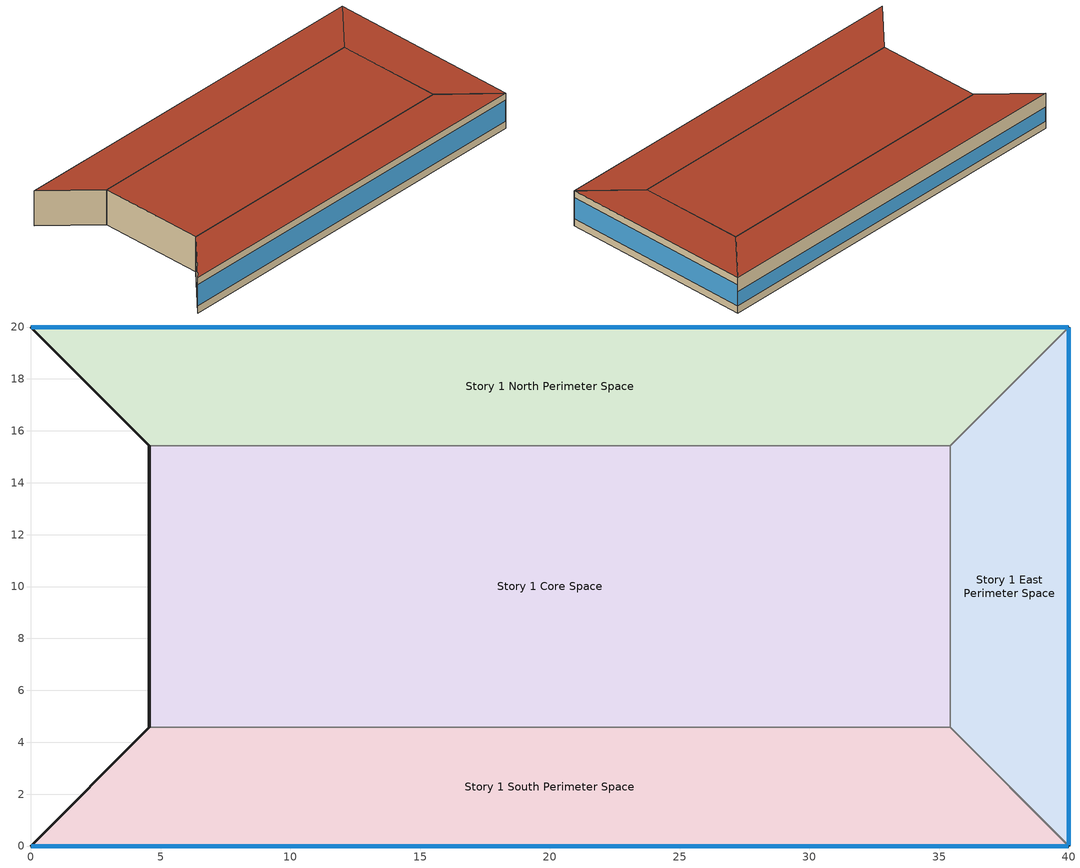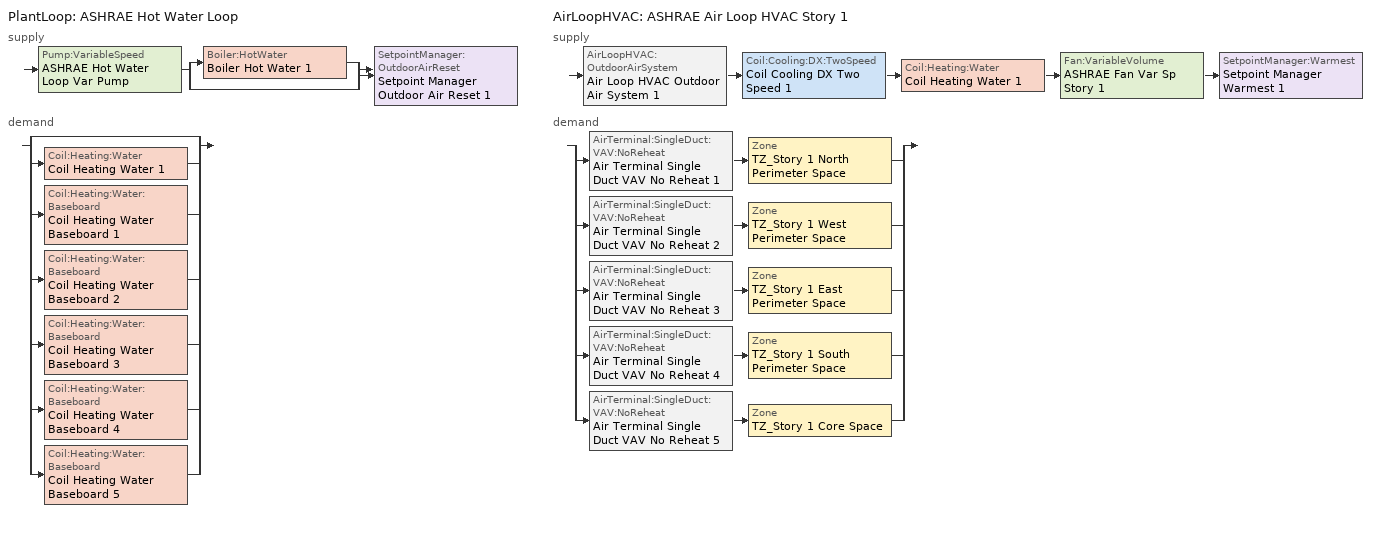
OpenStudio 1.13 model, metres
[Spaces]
Story 1 North Perimeter Space
 floor ground: 40,20 35.43,15.43 4.57,15.43 0,20 z0
 wall outside: 40,20 0,20 4.57,15.43 z0:3.8
 wall to Story 1 East Perimeter Space: 35.43,15.43 40,20 z0:3.8
 wall to Story 1 Core Space: 4.57,15.43 35.43,15.43 z0:3.8
 window: 39.97,20 0.03,20 z0.76:2.28
 roof outside: 35.43,15.43 40,20 0,20 4.57,15.43 z3.8
Story 1 East Perimeter Space
 floor ground: 40,20 40,0 35.43,4.57 35.43,15.43 z0
 wall outside: 40,0 40,20 z0:3.8
 wall to Story 1 South Perimeter Space: 35.43,4.57 40,0 z0:3.8
 wall to Story 1 Core Space: 35.43,15.43 35.43,4.57 z0:3.8
 window: 40,0.03 40,19.97 z0.76:3.05
 roof outside: 40,0 40,20 35.43,15.43 35.43,4.57 z3.8
Story 1 South Perimeter Space
 floor ground: 35.43,4.57 40,0 0,0 4.57,4.57 z0
 wall outside: 4.57,4.57 0,0 40,0 z0:3.8
 wall to Story 1 Core Space: 35.43,4.57 4.57,4.57 z0:3.8
 window: 0.03,0 39.97,0 z0.76:3.04
 roof outside: 40,0 35.43,4.57 4.57,4.57 0,0 z3.8
Story 1 Core Space
 floor ground: 35.43,15.43 35.43,4.57 4.57,4.57 4.57,15.43 z0
 wall outside: 4.57,15.43 4.57,4.57 z0:3.8
 roof outside: 35.43,4.57 35.43,15.43 4.57,15.43 4.57,4.57 z3.8
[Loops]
PlantLoop 'ASHRAE Hot Water Loop'
 supply: Pump:VariableSpeed 'ASHRAE Hot Water Loop Var Pump' > split
  | Boiler:HotWater 'Boiler Hot Water 1'
  | bypass
  join > SetpointManager:OutdoorAirReset 'Setpoint Manager Outdoor Air Reset 1'
 demand: split
  | bypass
  | Coil:Heating:Water 'Coil Heating Water 1'
  | Coil:Heating:Water:Baseboard 'Coil Heating Water Baseboard 1'
  | Coil:Heating:Water:Baseboard 'Coil Heating Water Baseboard 2'
  | Coil:Heating:Water:Baseboard 'Coil Heating Water Baseboard 3'
  | Coil:Heating:Water:Baseboard 'Coil Heating Water Baseboard 4'
  | Coil:Heating:Water:Baseboard 'Coil Heating Water Baseboard 5'
AirLoopHVAC 'ASHRAE Air Loop HVAC Story 1'
 supply: AirLoopHVAC:OutdoorAirSystem 'Air Loop HVAC Outdoor Air System 1' > Coil:Cooling:DX:TwoSpeed 'Coil Cooling DX Two Speed 1' > Coil:Heating:Water 'Coil Heating Water 1' > Fan:VariableVolume 'ASHRAE Fan Var Sp Story 1' > SetpointManager:Warmest 'Setpoint Manager Warmest 1'
 demand: split
  | AirTerminal:SingleDuct:VAV:NoReheat 'Air Terminal Single Duct VAV No Reheat 1' > Zone 'TZ_Story 1 North Perimeter Space'
  | AirTerminal:SingleDuct:VAV:NoReheat 'Air Terminal Single Duct VAV No Reheat 2' > Zone 'TZ_Story 1 West Perimeter Space'
  | AirTerminal:SingleDuct:VAV:NoReheat 'Air Terminal Single Duct VAV No Reheat 3' > Zone 'TZ_Story 1 East Perimeter Space'
  | AirTerminal:SingleDuct:VAV:NoReheat 'Air Terminal Single Duct VAV No Reheat 4' > Zone 'TZ_Story 1 South Perimeter Space'
  | AirTerminal:SingleDuct:VAV:NoReheat 'Air Terminal Single Duct VAV No Reheat 5' > Zone 'TZ_Story 1 Core Space'
[Building]
Building 1: Space Type=DOE Ref 1980-2004 - Office - OpenOffice; Default Construction Set=DOE Ref 1980-2004 - CZ3c - Office
[Site]
Site 1
[ClimateZones]
Climate Zone Institution Name 1=ASHRAE; Climate Zone Document Name 1=ANSI/ASHRAE Standard 169; Climate Zone Document Year 1=2006; Climate Zone Institution Name 2=CEC; Climate Zone Document Name 2=California Climate Zone Descriptions; Climate Zone Document Year 2=1995
[DefaultConstructionSet]
DOE Ref 1980-2004 - CZ3c - Office: Default Exterior Surface Constructions=Default Surface Constructions 22; Default Interior Surface Constructions=Default Surface Constructions 23; Default Ground Contact Surface Constructions=Default Surface Constructions 24; Default Exterior SubSurface Constructions=Default Sub Surface Constructions 15; Default Interior SubSurface Constructions=Default Sub Surface Constructions 16; Interior Partition Construction=Interior Partition
[DefaultSurfaceConstructions]
Name | Floor Construction | Wall Construction | Roof Ceiling Construction
Default Surface Constructions 22 | ExtSlabCarpet 4in ClimateZone 1-8 | CBECS 1980-2004 ExtWall Mass ClimateZone 3c | CBECS 1980-2004 ExtRoof IEAD ClimateZone 3c
Default Surface Constructions 23 | Interior Floor | Interior Wall | Interior Ceiling
Default Surface Constructions 24 | ExtSlabCarpet 4in ClimateZone 1-8 | ExtSlabCarpet 4in ClimateZone 1-8 | ExtSlabCarpet 4in ClimateZone 1-8
[Construction]
ExtSlabCarpet 4in ClimateZone 1-8: MAT-CC05 4 HW CONCRETE, CP02 CARPET PAD
Interior Floor: F16 Acoustic tile, F05 Ceiling air space resistance, M11 100mm lightweight concrete
Interior Wall: G01a 19mm gypsum board, F04 Wall air space resistance, G01a 19mm gypsum board
Interior Ceiling: M11 100mm lightweight concrete, F05 Ceiling air space resistance, F16 Acoustic tile
Exterior Door: F08 Metal surface, I01 25mm insulation board
Interior Window: Clear 3mm
Interior Door; Interior Partition: G05 25mm wood
CBECS 1980-2004 ExtWall Mass ClimateZone 3c: 1IN Stucco, 8IN CONCRETE HW RefBldg, 1/2IN Gypsum
CBECS 1980-2004 ExtRoof IEAD ClimateZone 3c: Roof Membrane, IEAD NonRes Roof Insulation-2.00, Metal Decking
CBECS 1980-2004 ExtWindow ClimateZone alt-lrgoff hosp 1-8: Fixed Window 5.84/0.25/0.11
[Material] Thermal Absorptance=0.9
Name | Roughness | Thickness {m} | Conductivity {W/m-K} | Density {kg/m3} | Specific Heat {J/kg-K} | Solar Absorptance | Visible Absorptance
MAT-CC05 4 HW CONCRETE | Rough | 0.1016 | 1.311 | 2240 | 836.8 | 0.85 | 0.85
1IN Stucco | Smooth | 0.0253 | 0.6918 | 1858 | 837 | 0.92 | 0.92
1/2IN Gypsum | Smooth | 0.0127 | 0.16 | 784.9 | 830 | 0.4 | 0.4
Roof Membrane | VeryRough | 0.0095 | 0.16 | 1121.29 | 1460 | 0.7 | 0.7
Metal Decking | MediumSmooth | 0.0015 | 45.006 | 7680 | 418.4 | 0.6 | 0.6
F16 Acoustic tile | MediumSmooth | 0.0191 | 0.06 | 368 | 590 | 0.3 | 0.3
M11 100mm lightweight concrete | MediumRough | 0.1016 | 0.53 | 1280 | 840 | 0.5 | 0.5
G01a 19mm gypsum board | MediumSmooth | 0.019 | 0.16 | 800 | 1090 | 0.4 | 0.4
F08 Metal surface | Smooth | 0.0008 | 45.28 | 7824 | 500 | 0.7 | 0.7
I01 25mm insulation board | MediumRough | 0.0254 | 0.03 | 43 | 1210 | 0.6 | 0.6
G05 25mm wood | MediumSmooth | 0.0254 | 0.15 | 608 | 1630 | 0.5 | 0.5
8IN CONCRETE HW RefBldg | Rough | 0.2032 | 1.311 | 2240 | 836.8 | 0.7 | 0.7
IEAD NonRes Roof Insulation-2.00 | MediumRough | 0.0857484 | 0.049 | 265 | 836.8 | 0.7 | 0.7
[Material:NoMass]
CP02 CARPET PAD: Roughness=Smooth; Thermal Resistance {m2-K/W}=0.1; Thermal Absorptance=0.9; Solar Absorptance=0.8; Visible Absorptance=0.8
[Material:AirGap]
Name | Thermal Resistance {m2-K/W}
F05 Ceiling air space resistance | 0.18
F04 Wall air space resistance | 0.15
[DefaultSubSurfaceConstructions]
Name | Fixed Window Construction | Operable Window Construction | Door Construction | Tubular Daylight Dome Construction | Tubular Daylight Diffuser Construction
Default Sub Surface Constructions 15 | CBECS 1980-2004 ExtWindow ClimateZone alt-lrgoff hosp 1-8 | CBECS 1980-2004 ExtWindow ClimateZone alt-lrgoff hosp 1-8 | Exterior Door | Interior Window | Interior Window
Default Sub Surface Constructions 16 | Interior Window | Interior Window | Interior Door
[WindowMaterial:Glazing]
Clear 3mm: Optical Data Type=SpectralAverage; Thickness {m}=0.003; Solar Transmittance at Normal Incidence=0.837; Front Side Solar Reflectance at Normal Incidence=0.075; Back Side Solar Reflectance at Normal Incidence=0; Visible Transmittance at Normal Incidence=0.898; Front Side Visible Reflectance at Normal Incidence=0.081; Back Side Visible Reflectance at Normal Incidence=0; Infrared Transmittance at Normal Incidence=0; Front Side Infrared Hemispherical Emissivity=0.84; Back Side Infrared Hemispherical Emissivity=0.84; Conductivity {W/m-K}=0.9; Dirt Correction Factor for Solar and Visible Transmittance=1; Solar Diffusing=No
[WindowMaterial:Blind]
Window Material Blind 1: Slat Width {m}=0.025; Slat Separation {m}=0.01875; Front Side Slat Beam Solar Reflectance=0.5; Back Side Slat Beam Solar Reflectance=0.5; Front Side Slat Diffuse Solar Reflectance=0.5; Back Side Slat Diffuse Solar Reflectance=0.5; Slat Beam Visible Transmittance=0
[WindowMaterial:SimpleGlazingSystem]
Fixed Window 5.84/0.25/0.11: U-Factor {W/m2-K}=5.84; Solar Heat Gain Coefficient=0.25; Visible Transmittance=0.11
[SpaceType] Standards Building Type=Office
Name | Default Schedule Set | Design Specification Outdoor Air Object | Standards Space Type
DOE Ref 1980-2004 - Office - OpenOffice | DOE Ref 1980-2004 - Office - OpenOffice Schedule Set | DOE Ref 1980-2004 - Office - OpenOffice Ventilation | OpenOffice
DOE Ref 1980-2004 - Office - Storage | DOE Ref 1980-2004 - Office - Storage Schedule Set | DOE Ref 1980-2004 - Office - Storage Ventilation | Storage
[DefaultScheduleSet] Lighting Schedule=Office Bldg Light; Infiltration Schedule=Office Infil Quarter On
Name | Number of People Schedule | People Activity Level Schedule | Electric Equipment Schedule
DOE Ref 1980-2004 - Office - OpenOffice Schedule Set | Office Work Occ | Office Activity | Office Bldg Equip
DOE Ref 1980-2004 - Office - Storage Schedule Set
[Lights:Definition] Design Level Calculation Method=Watts/Area
Name | Watts per Space Floor Area {W/m2}
DOE Ref 1980-2004 - Office - OpenOffice Lights Definition | 18.6216
DOE Ref 1980-2004 - Office - Storage Lights Definition | 13.6702
[Lights]
Name | Lights Definition | Space or SpaceType
DOE Ref 1980-2004 - Office - OpenOffice Lights | DOE Ref 1980-2004 - Office - OpenOffice Lights Definition | DOE Ref 1980-2004 - Office - OpenOffice
DOE Ref 1980-2004 - Office - Storage Lights | DOE Ref 1980-2004 - Office - Storage Lights Definition | DOE Ref 1980-2004 - Office - Storage
[DesignSpecification:OutdoorAir] Outdoor Air Method=Sum
Name | Outdoor Air Flow per Person {m3/s-person} | Outdoor Air Flow per Floor Area {m3/s-m2}
DOE Ref 1980-2004 - Office - OpenOffice Ventilation | 0.00943895
DOE Ref 1980-2004 - Office - Storage Ventilation |  | 0.000254
[People:Definition]
DOE Ref 1980-2004 - Office - OpenOffice People Definition: Number of People Calculation Method=People/Area; People per Space Floor Area {person/m2}=0.0565105; Fraction Radiant=0.3
[People]
DOE Ref 1980-2004 - Office - OpenOffice People: People Definition=DOE Ref 1980-2004 - Office - OpenOffice People Definition; Space or SpaceType=DOE Ref 1980-2004 - Office - OpenOffice
[SpaceInfiltration:DesignFlowRate] Design Flow Rate Calculation Method=Flow/ExteriorArea; Flow per Exterior Surface Area {m3/s-m2}=0.00113386
Name | Space or SpaceType
DOE Ref 1980-2004 - Office - OpenOffice Infiltration | DOE Ref 1980-2004 - Office - OpenOffice
DOE Ref 1980-2004 - Office - Storage Infiltration | DOE Ref 1980-2004 - Office - Storage
[ElectricEquipment:Definition]
DOE Ref 1980-2004 - Office - OpenOffice Electric Equipment Definition: Design Level Calculation Method=Watts/Area; Watts per Space Floor Area {W/m2}=10.3334
[ElectricEquipment]
DOE Ref 1980-2004 - Office - OpenOffice Electric Equipment: Electric Equipment Definition=DOE Ref 1980-2004 - Office - OpenOffice Electric Equipment Definition; Space or SpaceType=DOE Ref 1980-2004 - Office - OpenOffice
[ThermostatSetpoint:DualSetpoint] Heating Setpoint Temperature Schedule=Large Office HtgSetp; Cooling Setpoint Temperature Schedule=Large Office ClgSetp
Thermostat Setpoint Dual Setpoint 1; Thermostat Setpoint Dual Setpoint 2; Thermostat Setpoint Dual Setpoint 3; Thermostat Setpoint Dual Setpoint 4; Thermostat Setpoint Dual Setpoint 5
[ShadingControl]
Shading Control 1: Shading Type=InteriorBlind; Shading Device Material=Window Material Blind 1
[BuildingStory]
Story 1: Nominal Z Coordinate {m}=0; Nominal Floor to Floor Height {m}=3.8
[Space] Building Story=Story 1
Name | Thermal Zone | Space Type
Story 1 North Perimeter Space | TZ_Story 1 North Perimeter Space
Story 1 East Perimeter Space | TZ_Story 1 East Perimeter Space
Story 1 South Perimeter Space | TZ_Story 1 South Perimeter Space
Story 1 Core Space | TZ_Story 1 Core Space | DOE Ref 1980-2004 - Office - Storage
[ThermalZone] Use Ideal Air Loads=No
Name | Thermostat
TZ_Story 1 East Perimeter Space | Thermostat Setpoint Dual Setpoint 4
TZ_Story 1 Core Space | Thermostat Setpoint Dual Setpoint 1
TZ_Story 1 South Perimeter Space | Thermostat Setpoint Dual Setpoint 3
TZ_Story 1 North Perimeter Space | Thermostat Setpoint Dual Setpoint 5
TZ_Story 1 West Perimeter Space | Thermostat Setpoint Dual Setpoint 2
[Sizing:Zone] Zone Cooling Design Supply Air Temperature Input Method=SupplyAirTemperature; Zone Cooling Design Supply Air Temperature {C}=14; Zone Cooling Design Supply Air Temperature Difference {deltaC}=11.11; Zone Heating Design Supply Air Temperature Input Method=SupplyAirTemperature; Zone Heating Design Supply Air Temperature {C}=40; Zone Heating Design Supply Air Temperature Difference {deltaC}=11.11; Zone Cooling Design Supply Air Humidity Ratio {kg-H2O/kg-air}=0.0085; Zone Heating Design Supply Air Humidity Ratio {kg-H2O/kg-air}=0.008; Cooling Design Air Flow Method=DesignDay; Heating Design Air Flow Method=DesignDay; Account for Dedicated Outdoor Air System=No; Dedicated Outdoor Air System Control Strategy=NeutralSupplyAir; Dedicated Outdoor Air Low Setpoint Temperature for Design {C}=autosize; Dedicated Outdoor Air High Setpoint Temperature for Design {C}=autosize
TZ_Story 1 East Perimeter Space; TZ_Story 1 Core Space; TZ_Story 1 South Perimeter Space; TZ_Story 1 North Perimeter Space; TZ_Story 1 West Perimeter Space
[Zone equipment]
TZ_Story 1 East Perimeter Space: Air Terminal Single Duct VAV No Reheat 3, Zone HVAC Baseboard Convective Water 4
TZ_Story 1 Core Space: Air Terminal Single Duct VAV No Reheat 5, Zone HVAC Baseboard Convective Water 1
TZ_Story 1 South Perimeter Space: Air Terminal Single Duct VAV No Reheat 4, Zone HVAC Baseboard Convective Water 3
TZ_Story 1 North Perimeter Space: Air Terminal Single Duct VAV No Reheat 1, Zone HVAC Baseboard Convective Water 5
TZ_Story 1 West Perimeter Space: Air Terminal Single Duct VAV No Reheat 2, Zone HVAC Baseboard Convective Water 2
[PlantLoop]
ASHRAE Hot Water Loop: Fluid Type=Water; Maximum Loop Temperature {C}=100; Minimum Loop Temperature {C}=10; Plant Loop Volume {m3}=Autocalculate; Load Distribution Scheme=Optimal
[Sizing:Plant]
ASHRAE Hot Water Loop: Loop Type=Heating; Design Loop Exit Temperature {C}=82; Loop Design Temperature Difference {deltaC}=11; Sizing Option=NonCoincident; Zone Timesteps in Averaging Window=1; Coincident Sizing Factor Mode=None
[Pump:VariableSpeed]
ASHRAE Hot Water Loop Var Pump: Rated Pump Head {Pa}=209234; Motor Efficiency=0.9; Coefficient 1 of the Part Load Performance Curve=0; Coefficient 2 of the Part Load Performance Curve=0.0216; Coefficient 3 of the Part Load Performance Curve=-0.0325; Coefficient 4 of the Part Load Performance Curve=1.0095; Pump Control Type=Intermittent
[Boiler:HotWater]
Boiler Hot Water 1: Nominal Thermal Efficiency=0.82; Water Outlet Upper Temperature Limit {C}=99; Boiler Flow Mode=ConstantFlow; Parasitic Electric Load {W}=0; Sizing Factor=1
[SetpointManager:OutdoorAirReset]
Setpoint Manager Outdoor Air Reset 1: Control Variable=Temperature; Setpoint at Outdoor Low Temperature {C}=82.2; Outdoor Low Temperature {C}=-6.6; Setpoint at Outdoor High Temperature {C}=65.5; Outdoor High Temperature {C}=10
[AirLoopHVAC]
ASHRAE Air Loop HVAC Story 1: Availability Schedule=AEDG Office HVAC Availability Schedule 1; Availability Manager=Availability Manager Night Cycle 1; Design Supply Air Flow Rate {m3/s}=AutoSize
[Sizing:System]
ASHRAE Air Loop HVAC Story 1: Type of Load to Size On=Sensible; Design Outdoor Air Flow Rate {m3/s}=Autosize; Minimum System Air Flow Ratio=0.3; Preheat Design Temperature {C}=7; Preheat Design Humidity Ratio {kg-H2O/kg-Air}=0.008; Precool Design Temperature {C}=12.8; Precool Design Humidity Ratio {kg-H2O/kg-Air}=0.008; Central Cooling Design Supply Air Temperature {C}=12.8; Central Heating Design Supply Air Temperature {C}=36; Sizing Option=NonCoincident; 100% Outdoor Air in Cooling=No; 100% Outdoor Air in Heating=No; Central Cooling Design Supply Air Humidity Ratio {kg-H2O/kg-Air}=0.0085; Central Heating Design Supply Air Humidity Ratio {kg-H2O/kg-Air}=0.008; Cooling Design Air Flow Method=DesignDay; Cooling Design Air Flow Rate {m3/s}=0; Heating Design Air Flow Method=DesignDay; Heating Design Air Flow Rate {m3/s}=0; System Outdoor Air Method=VentilationRateProcedure; Zone Maximum Outdoor Air Fraction=1; Cooling Supply Air Flow Rate Per Floor Area {m3/s-m2}=0.00996765; Cooling Fraction of Autosized Cooling Supply Air Flow Rate=1; Cooling Supply Air Flow Rate Per Unit Cooling Capacity {m3/s-W}=3.94755e-05; Heating Supply Air Flow Rate Per Floor Area {m3/s-m2}=0.00996765; Heating Fraction of Autosized Heating Supply Air Flow Rate=1; Heating Fraction of Autosized Cooling Supply Air Flow Rate=1; Heating Supply Air Flow Rate Per Unit Heating Capacity {m3/s-W}=3.15882e-05; Cooling Design Capacity Method=CoolingDesignCapacity; Cooling Design Capacity {W}=autosize; Cooling Design Capacity Per Floor Area {W/m2}=234.7; Fraction of Autosized Cooling Design Capacity=1; Heating Design Capacity Method=HeatingDesignCapacity; Heating Design Capacity {W}=autosize; Heating Design Capacity Per Floor Area {W/m2}=157; Fraction of Autosized Heating Design Capacity=1; Central Cooling Capacity Control Method=OnOff
[Fan:VariableVolume]
ASHRAE Fan Var Sp Story 1: Availability Schedule=Always On Discrete; Fan Efficiency=0.69; Pressure Rise {Pa}=1125; Maximum Flow Rate {m3/s}=Autosize; Fan Power Minimum Flow Rate Input Method=Fraction; Fan Power Minimum Flow Fraction=0.3; Fan Power Minimum Air Flow Rate {m3/s}=0; Motor Efficiency=0.9; Motor In Airstream Fraction=1; Fan Power Coefficient 1=0.0013; Fan Power Coefficient 2=0.147; Fan Power Coefficient 3=0.9506; Fan Power Coefficient 4=-0.0998; Fan Power Coefficient 5=0
[Coil:Heating:Water]
Coil Heating Water 1: Availability Schedule=Always On Discrete
[Coil:Cooling:DX:TwoSpeed]
Coil Cooling DX Two Speed 1: Availability Schedule=Always On Discrete; Rated High Speed Total Cooling Capacity {W}=Autosize; Rated High Speed Sensible Heat Ratio=Autosize; Rated High Speed COP {W/W}=4; Rated High Speed Air Flow Rate {m3/s}=Autosize; Total Cooling Capacity Function of Temperature Curve=Curve Biquadratic 1; Total Cooling Capacity Function of Flow Fraction Curve=Curve Quadratic 1; Energy Input Ratio Function of Temperature Curve=Curve Biquadratic 2; Energy Input Ratio Function of Flow Fraction Curve=Curve Quadratic 2; Part Load Fraction Correlation Curve=Curve Quadratic 3; Rated Low Speed Total Cooling Capacity {W}=Autosize; Rated Low Speed Sensible Heat Ratio=Autosize; Rated Low Speed COP {W/W}=4; Low Speed Total Cooling Capacity Function of Temperature Curve=Curve Biquadratic 1; Low Speed Energy Input Ratio Function of Temperature Curve=Curve Biquadratic 2; Condenser Type=AirCooled; High Speed Evaporative Condenser Effectiveness=0; High Speed Evaporative Condenser Air Flow Rate {m3/s}=Autosize; High Speed Evaporative Condenser Pump Rated Power Consumption {W}=Autosize; Low Speed Evaporative Condenser Effectiveness=0; Low Speed Evaporative Condenser Air Flow Rate {m3/s}=Autosize; Low Speed Evaporative Condenser Pump Rated Power Consumption {W}=Autosize; Basin Heater Capacity {W/K}=0; Basin Heater Setpoint Temperature {C}=10
[Controller:OutdoorAir]
Controller Outdoor Air 1: Minimum Outdoor Air Flow Rate {m3/s}=autosize; Maximum Outdoor Air Flow Rate {m3/s}=autosize; Economizer Control Type=FixedDryBulb; Economizer Control Action Type=ModulateFlow; Economizer Maximum Limit Dry-Bulb Temperature {C}=24; Economizer Maximum Limit Enthalpy {J/kg}=64000; Economizer Minimum Limit Dry-Bulb Temperature {C}=-100; Lockout Type=NoLockout; Minimum Limit Type=FixedMinimum; Maximum Fraction of Outdoor Air Schedule=AEDG Office Ventilation Schedule 1; Controller Mechanical Ventilation=Controller Mechanical Ventilation 1; High Humidity Control=No; Heat Recovery Bypass Control Type=BypassWhenOAFlowGreaterThanMinimum
[Controller:MechanicalVentilation]
Controller Mechanical Ventilation 1: Availability Schedule=Always On Discrete; Demand Controlled Ventilation=Yes; System Outdoor Air Method=ZoneSum
[AvailabilityManager:NightCycle]
Availability Manager Night Cycle 1: Control Type=CycleOnAny; Thermostat Tolerance {deltaC}=1; Cycling Run Time {s}=3600
[AirLoopHVAC:OutdoorAirSystem]
Air Loop HVAC Outdoor Air System 1: Controller=Controller Outdoor Air 1
[SetpointManager:Warmest]
Setpoint Manager Warmest 1: Control Variable=Temperature; Minimum Setpoint Temperature {C}=12.8; Maximum Setpoint Temperature {C}=15.8; Strategy=MaximumTemperature
[Controller:WaterCoil]
Controller Water Coil 1: Water Coil=Coil Heating Water 1; Action=Normal; Minimum Actuated Flow {m3/s}=0
[AirTerminal:SingleDuct:VAV:NoReheat] Availability Schedule=Always On Discrete; Maximum Air Flow Rate {m3/s}=autosize; Zone Minimum Air Flow Input Method=Constant; Constant Minimum Air Flow Fraction=0.3; Control For Outdoor Air=No
Air Terminal Single Duct VAV No Reheat 1; Air Terminal Single Duct VAV No Reheat 2; Air Terminal Single Duct VAV No Reheat 3; Air Terminal Single Duct VAV No Reheat 4; Air Terminal Single Duct VAV No Reheat 5
[Coil:Heating:Water:Baseboard] Heating Design Capacity Method=HeatingDesignCapacity; Heating Design Capacity {W}=autosize; Heating Design Capacity Per Floor Area {W/m2}=0; Fraction of Autosized Heating Design Capacity=0.8
Coil Heating Water Baseboard 1; Coil Heating Water Baseboard 2; Coil Heating Water Baseboard 3; Coil Heating Water Baseboard 4; Coil Heating Water Baseboard 5
[ZoneHVAC:Baseboard:Convective:Water] Availability Schedule=Always On Discrete
Name | Heating Coil
Zone HVAC Baseboard Convective Water 1 | Coil Heating Water Baseboard 1
Zone HVAC Baseboard Convective Water 2 | Coil Heating Water Baseboard 2
Zone HVAC Baseboard Convective Water 3 | Coil Heating Water Baseboard 3
Zone HVAC Baseboard Convective Water 4 | Coil Heating Water Baseboard 4
Zone HVAC Baseboard Convective Water 5 | Coil Heating Water Baseboard 5
[Schedule:Ruleset]
Name | Default Day Schedule | Summer Design Day Schedule | Winter Design Day Schedule
Office Bldg Light | Office Bldg Light Default Schedule | Office Bldg Light Summer Design Day | Office Bldg Light Winter Design Day
Office Activity | Office Activity Default Schedule | Office Activity Summer Design Day | Office Activity Winter Design Day
Office Infil Quarter On | Office Infil Quarter On Default Schedule | Office Infil Quarter On Summer Design Day | Office Infil Quarter On Winter Design Day
Office Bldg Equip | Office Bldg Equip Default Schedule | Office Bldg Equip Summer Design Day | Office Bldg Equip Winter Design Day
Office Work Occ | Office Bldg Occ Default Schedule | Office Bldg Occ Summer Design Day | Office Bldg Occ Winter Design Day
Large Office HtgSetp | Large Office HtgSetp Default Schedule | Large Office HtgSetp Summer Design Day | Large Office HtgSetp Winter Design Day
Large Office ClgSetp | Large Office ClgSetp Default Schedule | Large Office ClgSetp Summer Design Day | Large Office ClgSetp Winter Design Day
AEDG Office Ventilation Schedule 1 | AEDG Office Ventilation Schedule 1 Weekday | AEDG Office Ventilation Schedule 1 Summer Design Day | AEDG Office Ventilation Schedule 1 Winter Design Day
AEDG Office HVAC Availability Schedule 1 | AEDG Office HVAC Availability Schedule 1 Weekday | AEDG Office HVAC Availability Schedule 1 Summer Design Day | AEDG Office HVAC Availability Schedule 1 Winter Design Day
[Schedule:Day]
Office Bldg Light Default Schedule: 5, 0, 0.05, 7, 0, 0.1, 8, 0, 0.3, 17, 0, 0.9, 18, 0, 0.7, 20, 0, 0.5, 22, 0, 0.3, 23, 0, 0.1, 24, 0, 0.05
Office Bldg Light Summer Design Day; Office Infil Quarter On Rule 1 Day Schedule; Office Bldg Equip Summer Design Day; AEDG Office Ventilation Schedule 1 Winter Design Day; AEDG Office Ventilation Schedule 1 Summer Design Day; AEDG Office HVAC Availability Schedule 1 Winter Design Day; AEDG Office HVAC Availability Schedule 1 Summer Design Day: 24, 0, 1
Office Bldg Light Winter Design Day; Office Bldg Equip Winter Design Day; Office Bldg Occ Winter Design Day; Office Bldg Occ Rule 1 Day Schedule; AEDG Office Ventilation Schedule 1 Sunday; AEDG Office HVAC Availability Schedule 1 Sunday: 24, 0, 0
Office Bldg Light Rule 1 Day Schedule: 24, 0, 0.05
Office Bldg Light Rule 2 Day Schedule: 6, 0, 0.05, 8, 0, 0.1, 14, 0, 0.5, 17, 0, 0.15, 24, 0, 0.05
Office Activity Default Schedule; Office Activity Summer Design Day; Office Activity Winter Design Day: 24, 0, 132
Office Infil Quarter On Default Schedule; Office Infil Quarter On Summer Design Day: 6, 0, 1, 22, 0, 0.25, 24, 0, 1
Office Infil Quarter On Winter Design Day; Office Infil Quarter On Rule 2 Day Schedule: 6, 0, 1, 18, 0, 0.25, 24, 0, 1
Office Bldg Equip Default Schedule: 8, 0, 0.4, 12, 0, 0.9, 13, 0, 0.8, 17, 0, 0.9, 18, 0, 0.8, 20, 0, 0.6, 22, 0, 0.5, 24, 0, 0.4
Office Bldg Equip Rule 1 Day Schedule: 24, 0, 0.3
Office Bldg Equip Rule 2 Day Schedule: 6, 0, 0.3, 8, 0, 0.4, 14, 0, 0.5, 17, 0, 0.35, 24, 0, 0.3
Office Bldg Occ Default Schedule: 6, 0, 0, 7, 0, 0.1, 8, 0, 0.2, 12, 0, 0.85, 13, 0, 0.5, 17, 0, 0.85, 18, 0, 0.7, 20, 0, 0.4, 22, 0, 0.1, 24, 0, 0.05
Office Bldg Occ Summer Design Day: 6, 0, 0, 22, 0, 1, 24, 0, 0.05
Office Bldg Occ Rule 2 Day Schedule: 6, 0, 0, 8, 0, 0.1, 14, 0, 0.4, 17, 0, 0.1, 24, 0, 0
Large Office HtgSetp Default Schedule: 6, 0, 15.6, 22, 0, 21, 24, 0, 15.6
Large Office HtgSetp Summer Design Day; Large Office HtgSetp Rule 1 Day Schedule: 24, 0, 15.6
Large Office HtgSetp Winter Design Day: 24, 0, 21
Large Office HtgSetp Rule 2 Day Schedule: 6, 0, 15.6, 18, 0, 21, 24, 0, 15.6
Large Office ClgSetp Default Schedule; Large Office ClgSetp Summer Design Day: 6, 0, 26.7, 22, 0, 24, 24, 0, 26.7
Large Office ClgSetp Winter Design Day; Large Office ClgSetp Rule 1 Day Schedule: 24, 0, 26.7
Large Office ClgSetp Rule 2 Day Schedule: 6, 0, 26.7, 18, 0, 24, 24, 0, 26.7
AEDG Office Ventilation Schedule 1 Weekday: 7, 0, 0, 22, 0, 1, 24, 0, 0
AEDG Office Ventilation Schedule 1 Saturday: 7, 0, 0, 18, 0, 1, 24, 0, 0
AEDG Office HVAC Availability Schedule 1 Weekday: 6, 0, 0, 22, 0, 1, 24, 0, 0
AEDG Office HVAC Availability Schedule 1 Saturday: 6, 0, 0, 18, 0, 1, 24, 0, 0
[Schedule:Rule] Date Specification Type=DateRange; Start Month=1; Start Day=1; End Month=12; End Day=31
Name | Schedule Ruleset | Rule Order | Day Schedule | Apply Sunday | Apply Monday | Apply Tuesday | Apply Wednesday | Apply Thursday | Apply Friday | Apply Saturday
Office Bldg Light Rule 1 | Office Bldg Light | 0 | Office Bldg Light Rule 1 Day Schedule | Yes | No | No | No | No | No | No
Office Bldg Light Rule 2 | Office Bldg Light | 1 | Office Bldg Light Rule 2 Day Schedule | No | No | No | No | No | No | Yes
Office Infil Quarter On Rule 1 | Office Infil Quarter On | 0 | Office Infil Quarter On Rule 1 Day Schedule | Yes | No | No | No | No | No | No
Office Infil Quarter On Rule 2 | Office Infil Quarter On | 1 | Office Infil Quarter On Rule 2 Day Schedule | No | No | No | No | No | No | Yes
Office Bldg Equip Rule 1 | Office Bldg Equip | 0 | Office Bldg Equip Rule 1 Day Schedule | Yes | No | No | No | No | No | No
Office Bldg Equip Rule 2 | Office Bldg Equip | 1 | Office Bldg Equip Rule 2 Day Schedule | No | No | No | No | No | No | Yes
Office Work Occ Rule 1 | Office Work Occ | 0 | Office Bldg Occ Rule 1 Day Schedule | Yes | No | No | No | No | No | No
Office Work Occ Rule 2 | Office Work Occ | 1 | Office Bldg Occ Rule 2 Day Schedule | No | No | No | No | No | No | Yes
Large Office HtgSetp Rule 1 | Large Office HtgSetp | 0 | Large Office HtgSetp Rule 1 Day Schedule | Yes | No | No | No | No | No | No
Large Office HtgSetp Rule 2 | Large Office HtgSetp | 1 | Large Office HtgSetp Rule 2 Day Schedule | No | No | No | No | No | No | Yes
Large Office ClgSetp Rule 1 | Large Office ClgSetp | 0 | Large Office ClgSetp Rule 1 Day Schedule | Yes | No | No | No | No | No | No
Large Office ClgSetp Rule 2 | Large Office ClgSetp | 1 | Large Office ClgSetp Rule 2 Day Schedule | No | No | No | No | No | No | Yes
AEDG Office Ventilation Schedule 1 Saturday Rule | AEDG Office Ventilation Schedule 1 | 1 | AEDG Office Ventilation Schedule 1 Saturday |  |  |  |  |  |  | Yes
AEDG Office Ventilation Schedule 1 Sunday Rule | AEDG Office Ventilation Schedule 1 | 0 | AEDG Office Ventilation Schedule 1 Sunday | Yes
AEDG Office HVAC Availability Schedule 1 Saturday Rule | AEDG Office HVAC Availability Schedule 1 | 1 | AEDG Office HVAC Availability Schedule 1 Saturday |  |  |  |  |  |  | Yes
AEDG Office HVAC Availability Schedule 1 Sunday Rule | AEDG Office HVAC Availability Schedule 1 | 0 | AEDG Office HVAC Availability Schedule 1 Sunday | Yes
[Schedule:Constant]
Always On Discrete: Value=1
[Curve:Biquadratic] Minimum Value of x=16.5556; Maximum Value of x=22.1111; Minimum Value of y=23.7778; Maximum Value of y=47.66
Name | Coefficient1 Constant | Coefficient2 x | Coefficient3 x**2 | Coefficient4 y | Coefficient5 y**2 | Coefficient6 x*y
Curve Biquadratic 1 | 1.39072 | -0.0529058 | 0.0018423 | 0.00058267 | -0.000186814 | 0.000265159
Curve Biquadratic 2 | -0.536161 | 0.105138 | -0.00172659 | 0.0149848 | 0.000659948 | -0.0017385
[Curve:Quadratic]
Name | Coefficient1 Constant | Coefficient2 x | Coefficient3 x**2 | Minimum Value of x | Maximum Value of x
Curve Quadratic 1 | 0.718954 | 0.435436 | -0.154193 | 0.75 | 1.25
Curve Quadratic 2 | 1.19525 | -0.306138 | 0.110973 | 0.75 | 1.25
Curve Quadratic 3 | 0.771 | 0.229 | 0 | 0 | 1
